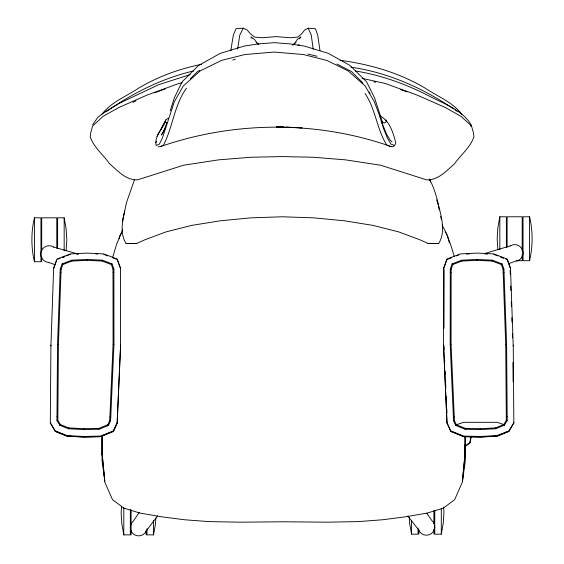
<?xml version="1.0" encoding="UTF-8"?>
<svg xmlns="http://www.w3.org/2000/svg" width="564" height="564" viewBox="0 0 564 564"><rect width="100%" height="100%" fill="white"/><g stroke="black" fill="none" stroke-linecap="round" stroke-linejoin="round"><path stroke-width="0.85" d="M443.565 345.943L443.649 268.076L446.914 259.073L460.365 253.906L477.074 253.102L493.789 253.906L507.233 259.073L510.498 268.076L513.233 345.943M443.995 328.283L444.065 269.522M450.192 344.244L450.276 268.965L452.109 263.882L461.747 260.18L477.074 259.447L492.4 260.18L502.038 263.882L503.913 269.077L506.606 344.526L507.205 420.525L504.399 425.242L495.671 428.76L480.316 429.578L465.074 429.232L455.663 425.411L453.555 420.751L450.192 344.244L451.066 344.223L451.151 269.12L452.8 264.558L461.93 261.054L477.074 260.328L492.217 261.054L501.347 264.558L503.046 269.247L505.732 344.548L506.324 420.286L503.793 424.544L495.481 427.893L480.302 428.703L465.258 428.358L456.318 424.727L454.422 420.54L451.066 344.223M464.947 444.397L464.947 454.838L462.417 482.001L454.69 499.612L443.389 508.101L427.23 513.078L405.163 516.857L382.653 519.761L358.33 521.601L327.064 522.186L283.586 521.778L240.109 522.186L208.842 521.601L184.527 519.761L162.016 516.857L139.942 513.078L123.784 508.101L112.483 499.612L104.756 482.001L102.169 454.224L102.197 436.656M50.309 423.197L50.922 345.048M56.943 420.525L57.542 344.526L60.235 269.077L62.11 263.882L71.748 260.18L87.075 259.447L102.401 260.18L112.039 263.882L113.879 268.965L113.963 344.244L110.593 420.751L108.485 425.411L99.074 429.232L83.832 429.578L68.477 428.76L59.749 425.242L56.943 420.525L57.824 420.286L60.355 424.544L68.667 427.893L83.846 428.703L98.89 428.358L107.83 424.727L109.726 420.54L113.082 344.223L112.997 269.12L111.348 264.558L102.218 261.054L87.075 260.328L71.931 261.054L62.801 264.558L61.109 269.247L58.416 344.548L57.824 420.286M465.081 436.769L464.947 454.838L464.99 444.566M102.331 436.05L102.049 460.576L104.883 481.268M83.832 429.578L83.846 428.703M50.922 345.943L53.65 268.076L56.915 259.073L70.366 253.906L87.075 253.102L103.79 253.906L117.242 259.073L120.499 268.076L120.583 345.943M120.583 345.048L117.157 422.591L113.427 430.811L100.441 436.085L83.733 436.473L67.017 435.577L55.201 430.811L50.309 422.591M120.583 345.817L117.157 423.197L113.427 431.425L100.441 436.698L83.733 437.079L67.017 436.191L55.201 431.425L50.309 423.07M464.99 446.646L469.798 443.128L471.088 436.853M66.122 250.747L66.834 239.77L66.122 228.794L64.169 217.817L57.627 217.817L57.627 248.216M121.57 506.176L121.126 512.93L121.845 523.907L123.798 534.884L130.34 534.884L130.34 509.553M155.883 517.992L155.495 523.907L153.542 534.884L147 534.884L147 528.729M230.796 50.746L233.327 35.102L236.013 28.722L243.232 28.2L247.279 30.054L250.254 33.65L254.583 37.083L262.204 37.767L276.261 36.618L290.298 37.767L297.806 37.083L301.86 33.65L304.567 30.054L308.198 28.2L315.41 28.722L317.743 35.102L319.978 50.746M462.466 479.738L465.004 454.224M462.508 481.268L465.342 460.576L465.074 436.924M237.641 49.061L239.806 35.038L243.232 28.2M34.425 217.817C31.055 232.241 31.055 247.307 34.425 261.724L40.96 261.724L40.96 217.817L34.425 217.817L34.425 261.724M434.759 510.519L434.759 534.164L441.295 534.164L443.255 523.18L443.967 512.204L443.635 507.142M506.373 247.187L506.373 216.787L499.831 216.787L497.878 227.764L497.166 238.748L497.878 249.725M529.575 260.702C532.945 246.278 532.945 231.212 529.575 216.787L523.039 216.787L523.039 260.702L529.575 260.702L529.575 216.787M470.806 126.28L471.116 124.743C462.106 109.818 444.206 103.875 429.451 96.197C406.172 84.177 381.257 75.104 355.327 70.972M124.757 211.105C122.162 221.645 119.949 233.813 126.103 243.585L136.742 243.394L145.018 239.735L165.985 231.91L191.619 225.41L220.242 220.806L250.719 217.866L282.367 216.78L314.007 217.866L344.491 220.806L373.107 225.41L398.741 231.91L419.708 239.735L427.984 243.394L438.623 243.585C444.777 233.813 442.564 221.645 439.969 211.105C437.452 200.107 434.865 188.855 429.289 178.936M465.074 429.232L465.258 428.358M102.218 261.054L102.401 260.18M492.217 261.054L492.4 260.18M379.48 115.719C389.639 120.21 393.115 132.794 395.752 142.706L394.701 145.463L390.901 144.102L387.39 138.004L383.372 128.035L379.466 115.317L374.397 101.865L365.155 86.01L348.185 70.937L326.88 60.426L303.495 54.546L274.182 52.057L244.861 54.546L221.441 60.426L200.135 70.937L183.272 86.01L174.29 101.865L162.411 138.004L159.372 144.102L156.143 145.463C154.035 135.713 163.172 128.543 165.816 119.956L168.326 118.102M469.798 443.128L471.194 436.585M68.477 428.76L68.667 427.893M119.117 238.776L119.949 235.555L121.655 232.685M112.645 257.403L116.699 244.029L122.691 229.668M170.215 110.854L174.375 97.847L182.08 81.843L198.549 65.466L220.157 53.397L244.261 46.072L258.446 43.9L274.315 42.674L290.15 43.9L304.313 46.072L328.375 53.397L350.011 65.466L366.614 81.843L374.566 97.847L382.632 122.691M134.542 179.571L126.611 202.229L122.726 219.784L122.762 221.511M53.65 268.69L56.619 260.371M443.649 268.69L446.914 259.553M166.944 122.691L163.927 130.545L161.445 135.029L165.71 127.563M117.157 423.07L113.427 431.291L100.441 436.571L83.733 436.952L67.017 436.057L55.201 431.291M160.359 130.383L165.816 119.956M186.451 88.181C174.156 105.257 172.951 126.9 163.44 145.181L160.282 146.605L158.005 146.753M157.046 136.199L165.245 121.902L166.606 123.037M513.839 422.591L508.954 430.811L497.131 435.577L480.422 436.473L463.707 436.085L450.721 430.811L446.998 422.591L443.565 345.048M513.839 423.07L508.954 431.425L497.131 436.191L480.422 437.079L463.707 436.698L450.721 431.425L446.998 423.07M139.308 512.281L133.407 521.03A8.361 8.361 0 0 0 133.724 534.27A8.361 8.361 0 0 0 146.457 530.576L157.666 515.891M92.63 124.743L97.932 117.199L106.243 111.101L119.667 103.134L158.688 84.692L190.329 74.547M299.505 38.881L300.915 36.97L297.256 39.459L294.958 43.047L292.801 45M101.887 114.309C111.15 101.971 126.428 96.423 138.864 87.97C158.237 76.549 179.528 68.681 201.588 64.359M59.749 425.242L60.355 424.544M155.664 142.706L156.75 141.458M455.663 425.411L456.318 424.727L463.707 422.316L497.131 422.316L503.793 424.544L504.399 425.242M190.322 78.812L197.435 71.593L199.734 70.401M111.348 264.558L112.039 263.882M501.347 264.558L502.038 263.882M292.892 44.958L296.044 42.293M465.053 446.046L469.833 442.557M105.919 111.898C132.484 93.243 162.115 78.241 193.84 70.902M394.701 145.463L392.847 146.753L390.577 146.605L386.862 145.181C376.717 129.226 375.772 109.219 365.042 93.518M298.039 45.43L299.209 44.626M132.907 102.345L136.023 100.914M154.458 92.848L165.04 89.034M508.954 431.291L497.131 436.057L480.422 436.952L463.707 436.571L450.721 431.291M57.704 259.25L60.08 258.34M62.449 257.424L64.825 256.514M66.411 255.908L70.366 254.385M62.449 257.558L64.825 256.648M447.703 259.25L451.658 257.727M456.41 255.908L458.779 254.991M508.516 263.719L515.136 261.308A8.361 8.361 0 0 0 522.659 250.416A8.361 8.361 0 0 0 510.18 245.918M160.754 146.485C234.807 120.964 316.961 120.52 390.958 146.485M484.885 253.483L510.209 245.897M232.77 59.995L235.287 59.333M453.555 420.751L454.422 420.54M182.292 82.732L178.858 83.493L146.978 95.112L118.933 107.456L103.106 116.353L92.651 125.976L90.811 132.371L90.198 136.735C93.737 147.415 103.332 154.783 109.656 163.793C117.827 170.878 125.723 180.205 137.56 179.853L183.37 165.273L218.501 159.866L251.065 157.236L282.078 156.595L313.083 157.236L345.647 159.866L380.778 165.273L426.588 179.853C438.425 180.205 446.321 170.878 454.499 163.793C460.816 154.783 470.411 147.415 473.957 136.735L473.344 132.371L471.497 125.976L461.042 116.353L445.215 107.456L417.17 95.112L385.297 83.493L362.116 78.347M503.046 269.247L503.913 269.077M112.997 269.12L113.879 268.965M76.521 254.089L78.283 254.004M466.52 254.089L469.156 253.962M453.393 417.036L454.267 417M503.159 272.525L504.04 272.49M126.103 243.585L136.742 243.394M505.732 344.548L506.606 344.526M506.296 416.838L507.177 416.831M516.328 260.702L522.193 260.702L522.193 254.547M113.004 272.377L113.879 272.377M409.217 517.273L409.598 523.18L411.551 534.164L418.093 534.164L418.093 528.003M450.269 272.377L451.144 272.377M56.971 416.831L57.852 416.838M427.984 243.394L438.623 243.585M113.082 344.223L113.963 344.244M57.542 344.526L58.416 344.548M60.115 272.49L60.99 272.525M284.207 127.112L276.311 126.822L284.044 127.119M285.962 127.182L302.071 127.809L285.758 127.182M109.881 417L110.755 417.036M484.991 253.962L487.627 254.089M95.873 254.004L97.628 254.089M340.036 60.313C369.653 64.19 399.051 72.693 424.882 87.97C437.311 96.423 452.589 101.971 461.853 114.309M450.276 268.965L451.151 269.12M60.235 269.077L61.109 269.247M351.034 67.208C388.138 72.481 422.986 88.181 453.858 109.071M307.852 54.045L317.038 56.238M373.904 81.85L375.61 82.203M109.726 420.54L110.593 420.751M506.324 420.286L507.205 420.525M53.65 247.053L78.17 254.089M400.348 89.528L406.877 91.798M48.575 262.415L55.223 264.749M493.789 254.385L497.744 255.908M500.91 257.121L503.278 258.03M505.654 258.947L507.233 259.553L510.498 268.69M500.91 257.254L503.278 258.164M103.79 254.385L107.745 255.908M112.49 257.727L116.445 259.25M382.188 121.958L384.394 123.037L386.206 121.902L385.966 119.956M337.011 64.056L351.541 71.593L362.941 83.028M455.176 110.015L457.157 111.425M256.07 42.293L258.636 44.422M258.784 44.514L257.085 43.047L254.547 39.459L250.909 36.97L251.946 38.246M392.121 141.966L390.232 140.217L386.53 134.169L381.765 122.169M452.109 263.882L452.8 264.558M62.11 263.882L62.801 264.558M107.83 424.727L108.485 425.411M407.786 515.975L418.622 529.843A8.361 8.361 0 0 0 431.305 533.636A8.361 8.361 0 0 0 431.728 520.375L426.744 513.148M369.096 92.136L370.04 93.539M445.313 231.966L447.442 235.555L448.486 239.58M442.063 225.029L446.096 232.763L450.481 244.029L454.281 256.571M308.198 28.2L311.265 35.038L313.161 49.061M117.242 259.553L120.499 268.556M429.613 179.571L430.459 182.003M436.691 199.804L438.094 204.739M448.697 240.384L449.353 242.936M495.481 427.893L495.671 428.76M438.461 206.41L439.201 209.752M440.681 216.442L441.422 219.784M461.747 260.18L461.93 261.054M71.748 260.18L71.931 261.054M98.89 428.358L99.074 429.232M102.169 454.224L104.622 478.892M443.974 345.845L444.129 349.349M444.517 358.098L444.714 362.476M445.102 371.225L445.257 374.729M445.652 383.478L445.842 387.856M446.237 396.605L446.392 400.109M446.78 408.858L446.97 413.236M443.565 345.817L446.998 423.197M510.152 270.382L510.3 274.731M510.709 286.145L510.864 290.531M511.273 301.944L511.428 306.337M511.83 317.751L511.985 322.143M512.394 333.557L512.549 337.942M480.302 428.703L480.316 429.578M513.233 345.048L513.839 423.197M512.958 362.476L513.106 381.729M102.091 435.901L102.232 454.838L102.218 436.564M522.193 251.382L522.193 216.787L507.114 216.787L507.114 247.187M499.831 216.787L499.831 249.725M477.074 259.447L477.074 260.328M441.295 508.827L441.295 534.164M433.913 510.519L433.913 523.977M433.913 529.201L433.913 534.164M418.833 529.61L418.833 534.164M411.551 520.65L411.551 534.164M153.542 520.53L153.542 534.884M146.161 530.336L146.161 534.884M131.081 509.877L131.081 534.884M123.798 507.861L123.798 534.884M87.075 259.447L87.075 260.328M64.169 217.817L64.169 250.747M56.781 248.216L56.781 217.817L41.701 217.817L41.701 251.537M41.701 256.768L41.701 261.724M48.61 262.415A8.361 8.361 0 0 1 41.158 251.452A8.361 8.361 0 0 1 53.672 247.074"/></g></svg>
